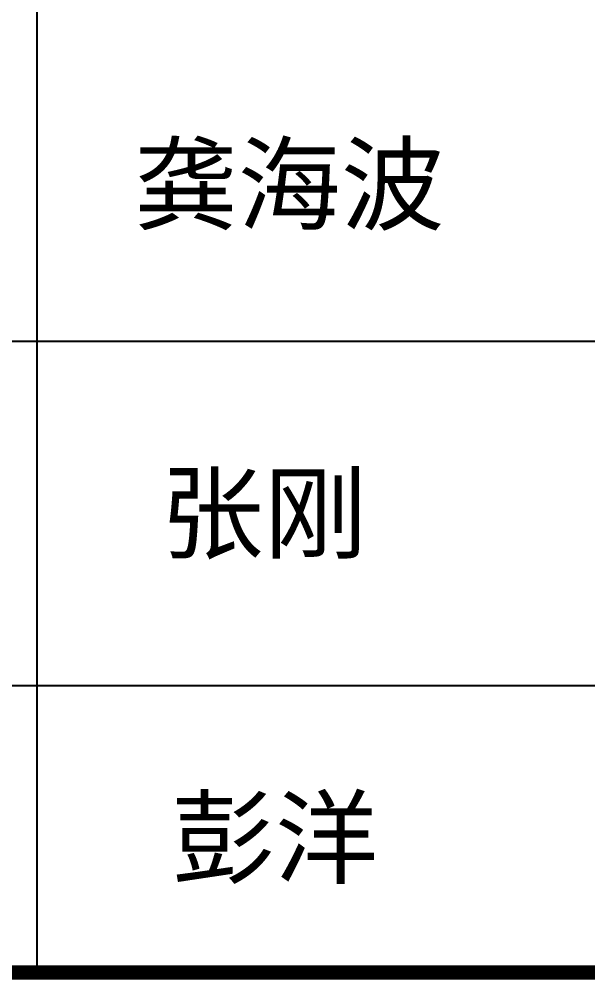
# Model space of a CAD drawing. Extents: x 19118 to 566552, y -1188739 to 92943.
# Drawn here: x 227843 to 230802, y -625564 to -620563 of the extents above; entities that cross this region are included whole.
import ezdxf

# ---------------------------------------------------------------- set-up
doc = ezdxf.new("R2010")
doc.units = 0
doc.header["$LTSCALE"] = 1000
doc.header["$MEASUREMENT"] = 0
doc.layers.add('图框', color=4, linetype='CONTINUOUS')
doc.styles.add('STYLE-黑体', font='simhei.ttf')

msp = doc.modelspace()

# ---------------------------------------------------------------- linework, layer by layer
at = {"layer": '图框', "color": 0}
for p, q in [((224947.8, -622240), (233961.65, -622240)), ((224947.8, -624032.8), (233961.65, -624032.8))]:
    msp.add_line(p, q, dxfattribs=at)
msp.add_lwpolyline([(227935.8, -625526.8), (227935.8, -616861.6)], dxfattribs=at)
at = {"layer": '图框', "color": 0, "const_width": 75}
msp.add_lwpolyline([(224947.8, -625526.8), (233961.65, -625526.8)], dxfattribs=at)

# ---------------------------------------------------------------- texts
at = {"layer": '图框', "color": 4, "style": 'STYLE-黑体'}
for s, p in [('龚海波', (228441.15, -621620.65)), ('张刚', (228577.52, -623331.51)), ('彭洋', (228635.06, -625022.42))]:
    msp.add_text(s, height=394.416, dxfattribs=at).set_placement(p)

doc.saveas('drawing.dxf')
